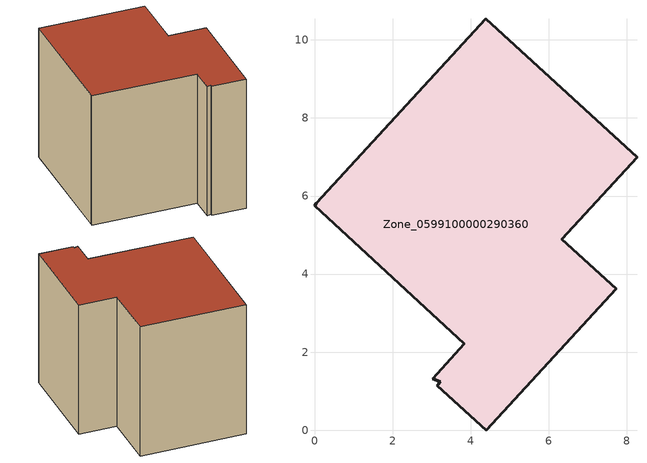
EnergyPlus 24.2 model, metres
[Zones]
Zone_0599100000290360
 floor ground (C_G): 0,5.75 0.05,5.82 4.39,10.54 8.26,6.99 6.33,4.89 7.73,3.62 4.4,0 3.14,1.14 3.23,1.24 3.03,1.32 3.84,2.21 z0
 wall outside (C_F): 0.05,5.82 0,5.75 3.84,2.21 3.03,1.32 3.23,1.24 3.14,1.14 4.4,0 7.73,3.62 6.33,4.89 8.26,6.99 4.39,10.54 0.05,5.82 z0:6.93
 roof outside (C_R): 3.23,1.24 3.14,1.14 4.4,0 7.73,3.62 6.33,4.89 8.26,6.99 4.39,10.54 0.05,5.82 0,5.75 3.84,2.21 3.03,1.32 z6.93
[BUILDING]
Pand.0599100000290360: North Axis=0; Terrain=City; Loads Convergence Tolerance Value=0.04; Temperature Convergence Tolerance Value=0.4; Solar Distribution=FullExterior; Maximum Number of Warmup Days=25; Minimum Number of Warmup Days=1
[Site:Location]
Rotterdam.The.Hague.AP_ZH_NLD Design_Conditions: Latitude=51.96; Longitude=4.45; Time Zone=1; Elevation=-4.5
[SITE:GROUNDTEMPERATURE:BUILDINGSURFACE]
18, 18, 18, 18, 18, 18, 18, 18, 18, 18, 18, 18
[MATERIAL] Thermal Absorptance=0.9; Solar Absorptance=0.7; Visible Absorptance=0.7
Name | Roughness | Thickness | Conductivity | Density | Specific Heat
G.TC.1946 | MediumSmooth | 0.15 | 1 | 540 | 1210
F.TC.1946 | Rough | 0.3 | 0.857143 | 1920 | 840
R.TC.1946 | MediumRough | 0.2 | 0.909091 | 1500 | 1000
[CONSTRUCTION]
C_G: G.TC.1946
C_F: F.TC.1946
C_R: R.TC.1946
[ZONE]
Zone_0599100000290360: Type=1; Multiplier=1; Ceiling Height=Autocalculate; Volume=Autocalculate; Floor Area=autocalculate; Part of Total Floor Area=Yes
[ZONEINFILTRATION:DESIGNFLOWRATE]
Infil_Zone_0599100000290360: Zone or ZoneList or Space or SpaceList=Zone_0599100000290360; Schedule=AlwaysOn; Design Flow Rate Calculation Method=Flow/Area; Flow Rate per Floor Area=0.003; Constant Term Coefficient=1; Temperature Term Coefficient=0; Velocity Term Coefficient=0; Velocity Squared Term Coefficient=0
[HVACTEMPLATE:ZONE:IDEALLOADSAIRSYSTEM]
Zone_0599100000290360: Maximum Heating Supply Air Temperature=50; Minimum Cooling Supply Air Temperature=13; Maximum Heating Supply Air Humidity Ratio=0.0156; Minimum Cooling Supply Air Humidity Ratio=0.0077; Heating Limit=NoLimit; Cooling Limit=NoLimit; Dehumidification Control Type=ConstantSensibleHeatRatio; Cooling Sensible Heat Ratio=0.7; Dehumidification Setpoint=60; Humidification Control Type=None; Humidification Setpoint=30; Outdoor Air Method=None; Outdoor Air Flow Rate per Person=0.00944; Outdoor Air Flow Rate per Zone Floor Area=0; Outdoor Air Flow Rate per Zone=0; Demand Controlled Ventilation Type=None; Outdoor Air Economizer Type=NoEconomizer; Heat Recovery Type=None; Sensible Heat Recovery Effectiveness=0.7; Latent Heat Recovery Effectiveness=0.65
[ZONECONTROL:THERMOSTAT]
ThermostatControl_Zone_0599100000290360: Zone or ZoneList=Zone_0599100000290360; Control Type Schedule=DualSetpointControlType; Control 1=Thermostat_Zone_0599100000290360; Temperature Difference Between Cutout And Setpoint=0
[THERMOSTATSETPOINT:DUALSETPOINT]
Thermostat_Zone_0599100000290360: Heating Setpoint Temperature Schedule=HeatingSetpoint_Zone_0599100000290360; Cooling Setpoint Temperature Schedule=CoolingSetpoint_Zone_0599100000290360
[SCHEDULE:COMPACT]
HeatingSetpoint_Zone_0599100000290360: Through: 12/31, For: AllDays, Until: 24:00, 21
CoolingSetpoint_Zone_0599100000290360: Through: 12/31, For: AllDays, Until: 24:00, 24
DualSetpointControlType: Through: 12/31, For: AllDays, Until: 24:00, 4
AlwaysOn: Through: 12/31, For: AllDays, Until: 24:00, 1
